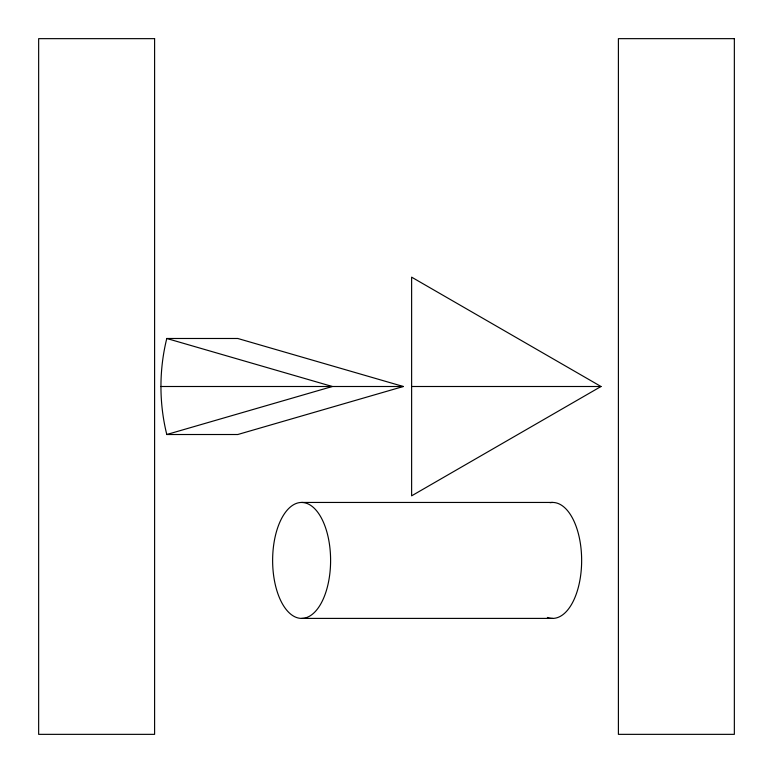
<?xml version="1.0" encoding="UTF-8"?>
<svg xmlns="http://www.w3.org/2000/svg" width="773" height="773" viewBox="0 0 773 773"><rect width="100%" height="100%" fill="white"/><g stroke="black" fill="none" stroke-linecap="round" stroke-linejoin="round"><path stroke-width="1.16" d="M601.008 386.5L411.623 495.841L411.623 277.159L601.008 386.5L411.623 386.5M166.784 434.513L332.342 386.5L166.784 338.487A185.52 171.393 90 0 0 160.948 386.5A185.52 171.393 -90 0 0 166.784 434.513L237.784 434.513L403.342 386.5L237.784 338.487L166.784 338.487M160.948 386.5L403.342 386.5M301.615 502.45L552.656 502.45A57.975 28.988 -90 0 1 581.644 560.425A57.975 28.988 -90 0 1 552.656 618.4L301.615 618.4A57.975 28.988 90 0 1 272.627 560.425A57.975 28.988 90 0 1 301.615 502.45A57.975 28.988 -90 0 1 330.602 560.425A57.975 28.988 -90 0 1 301.615 618.4M552.656 618.4A57.975 28.988 90 0 1 547.381 617.434M550.057 502.682A57.975 28.988 90 0 1 552.656 502.45M154.6 38.65L38.65 38.65L38.65 734.35L154.6 734.35L154.6 38.65M734.35 38.65L618.4 38.65L618.4 734.35L734.35 734.35L734.35 38.65"/></g></svg>
